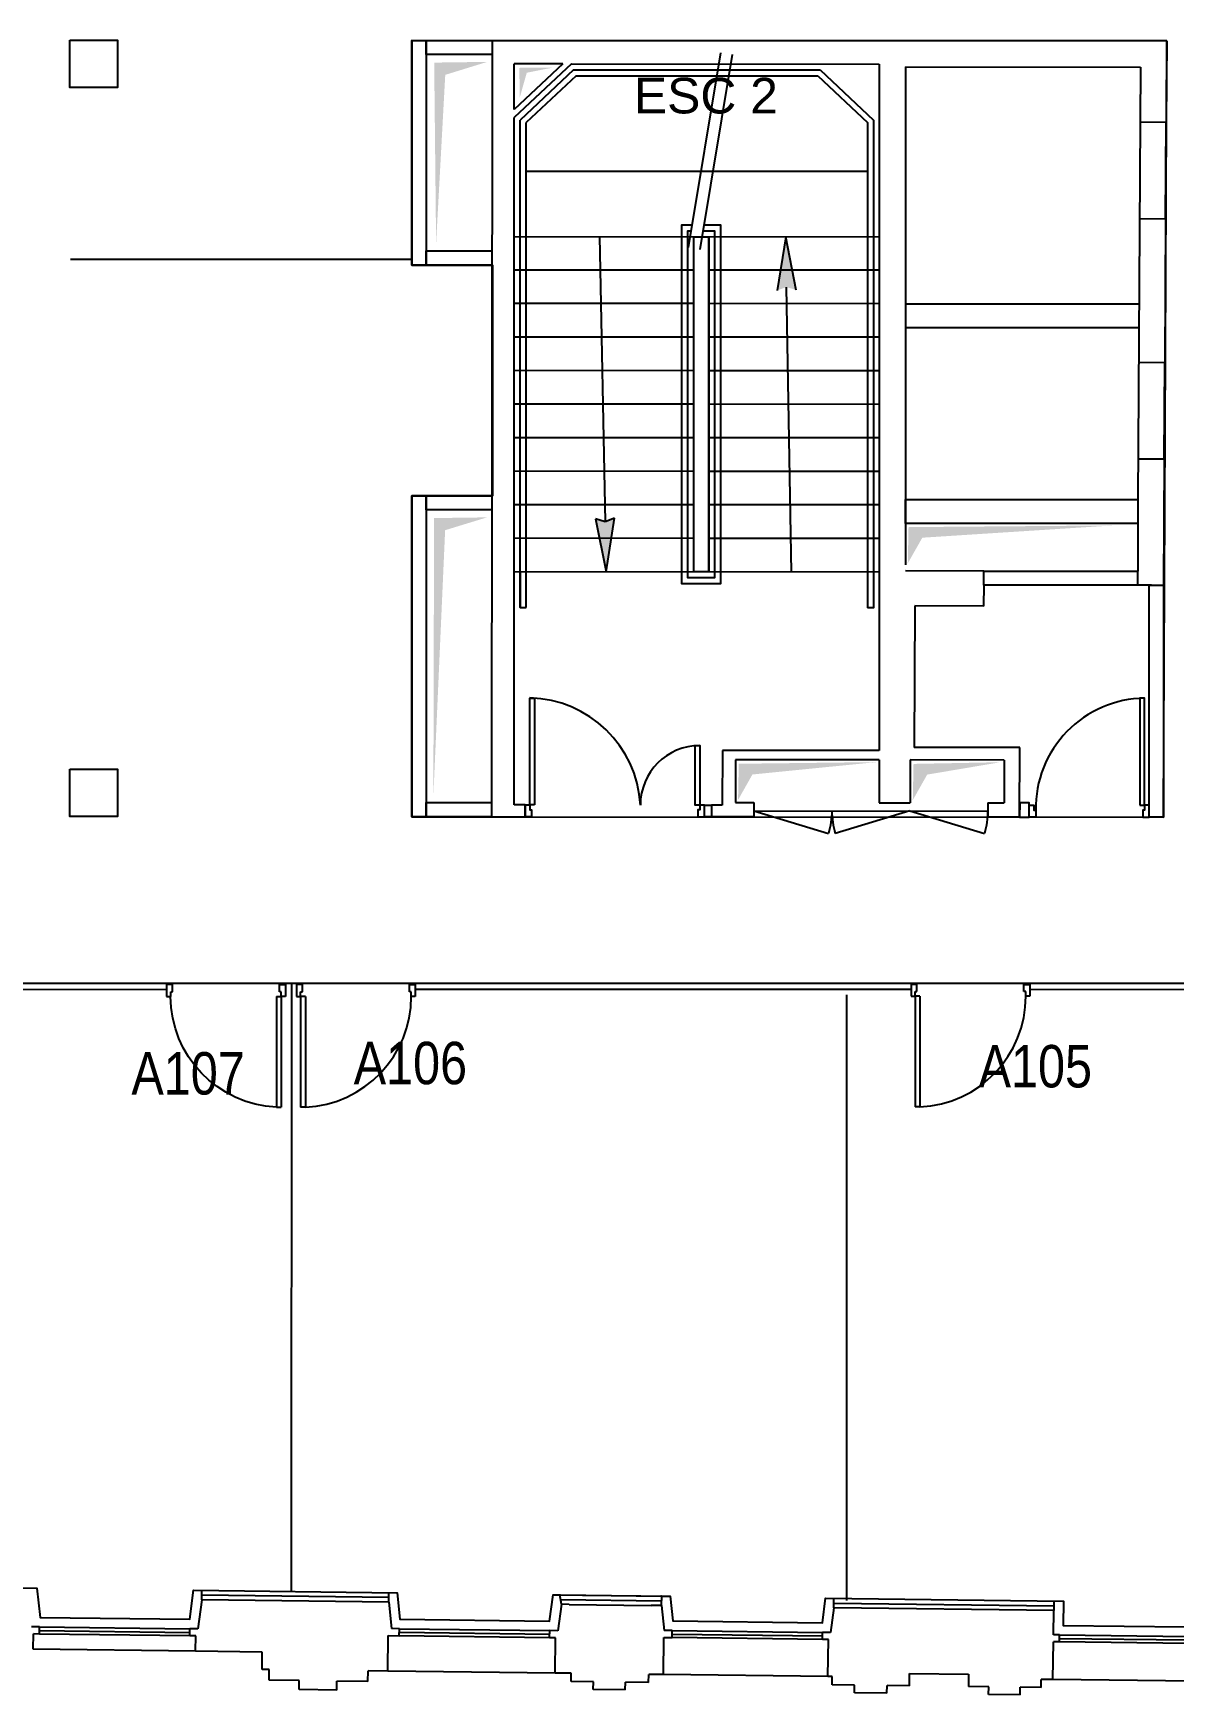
# Model space of a CAD drawing. Header units: metres. Extents: x -16.5 to 15.2, y -6.9 to 57.6.
# Drawn here: x -10.06 to -0.47, y -6.82 to 7.15 of the extents above; entities that cross this region are included whole.
import ezdxf

# ---------------------------------------------------------------- set-up
doc = ezdxf.new("R2010")
doc.units = ezdxf.units.M
doc.header["$LTSCALE"] = 2000
doc.linetypes.add('AXES2', pattern=[0.028575, 0.01905, -0.003175, 0.003175, -0.003175])
doc.linetypes.add('CACHE2', pattern=[0.004762, 0.003175, -0.001587])
doc.layers.get('0').update_dxf_attribs({"true_color": 0x000000})
for name, color, linetype, true_color in [('01-FAC_CHASSIS EXI', 4, 'Continuous', 0x00ffff), ('02-ISOLATION', 6, 'Continuous', 0xff00ff), ('A-num pièce', 1, 'Continuous', 0xff0000), ('A-placo', 30, 'Continuous', 0xff7f00), ('A-projet', 7, 'Continuous', 0x5b6280), ('A-vitré', 7, 'Continuous', 0x61becc)]:
    doc.layers.add(name, color=color, linetype=linetype, true_color=true_color)
doc.layers.add('A-portes', color=7, linetype='Continuous', lineweight=25, true_color=0x000000)
doc.styles.add('Arial Narrow', font='ARIALN.TTF')
doc.styles.add('Arial Regular', font='arial.ttf')

# ---------------------------------------------------------------- blocks, each defined once
blk = doc.blocks.new('PORTE-GA')
at = {"color": 0, "linetype": 'Continuous', "lineweight": -2}
blk.add_line((0, 0), (-0.288, 0.958), dxfattribs=at)
at = {"color": 0, "linetype": 'ByBlock', "lineweight": -2}
blk.add_arc((0, 0), 1, 89.9989, 106.7229, dxfattribs=at)
blk = doc.blocks.new('P_93100')
at = {"color": 0, "linetype": 'ByBlock', "lineweight": -2}
for p, q in [((0.425, 0.93), (0.465, 0.93)), ((0.425, 0), (0.425, 0.93)), ((0.465, 0), (0.465, 0.93)), ((-0.5, -0.1), (-0.5, 0)), ((-0.5, 0), (-0.465, 0)), ((-0.465, 0), (-0.465, -0.04)), ((0.425, 0), (0.465, 0)), ((0.465, 0), (0.465, -0.04)), ((0.5, 0), (0.465, 0)), ((0.5, -0.1), (0.5, 0)), ((-0.45, -0.1), (-0.5, -0.1)), ((-0.465, -0.04), (-0.45, -0.04)), ((-0.45, -0.04), (-0.45, -0.1)), ((0.465, -0.04), (0.45, -0.04)), ((0.45, -0.04), (0.45, -0.1)), ((0.45, -0.1), (0.5, -0.1))]:
    blk.add_line(p, q, dxfattribs=at)
blk.add_arc((0.465, 0), 0.931, 92.4628, 180, dxfattribs=at)

msp = doc.modelspace()

# ---------------------------------------------------------------- hatches: boundary and pattern name
at = {"linetype": 'ByBlock', "lineweight": -2}
for points in [[(-6.688, 6.904), (-6.672, 5.386), (-6.595, 6.801), (-6.242, 6.91)], [(-5.972, 6.86), (-5.968, 6.612), (-5.909, 6.819), (-5.691, 6.862)], [(-3.643, 4.991), (-3.731, 5.44), (-3.804, 4.988), (-3.724, 5.017)], [(-6.689, 3.074), (-6.695, 0.74), (-6.596, 2.972), (-6.244, 3.08)], [(-5.332, 3.069), (-5.242, 2.621), (-5.171, 3.073), (-5.251, 3.043)], [(-2.698, 2.998), (-2.704, 2.694), (-2.582, 2.909), (-0.981, 3.012)], [(-4.126, 1.008), (-4.132, 0.704), (-4.011, 0.918), (-2.967, 1.022)], [(-2.656, 1.007), (-2.662, 0.703), (-2.541, 0.917), (-1.925, 1.021)]]:
    msp.add_hatch(color=0, dxfattribs=at).paths.add_polyline_path(points, flags=0)

# ---------------------------------------------------------------- linework, layer by layer
at = {"color": 0, "linetype": 'ByBlock', "lineweight": -2}
for p, q in [((-6.197, 7.091), (-0.526, 7.087)), ((-0.526, 7.087), (-0.53, 6.404)), ((-5.607, 6.894), (-6.014, 6.51)), ((-5.534, 6.894), (-6.014, 6.442)), ((-5.534, 6.894), (-2.944, 6.891)), ((-2.944, 6.891), (-2.944, 1.12)), ((-2.724, 6.869), (-2.724, 2.68)), ((-5.515, 6.843), (-5.964, 6.42)), ((-5.495, 6.793), (-5.914, 6.399)), ((-5.515, 6.843), (-3.442, 6.842)), ((-5.495, 6.793), (-3.462, 6.792)), ((-3.462, 6.792), (-3.044, 6.399)), ((-3.442, 6.842), (-2.994, 6.42)), ((-6.014, 0.662), (-6.014, 6.442)), ((-5.964, 2.322), (-5.964, 6.42)), ((-5.914, 2.322), (-5.914, 6.399)), ((-3.044, 6.399), (-3.044, 2.32)), ((-2.994, 6.42), (-2.994, 2.32)), ((-0.75, 6.406), (-0.53, 6.404)), ((-0.535, 5.59), (-0.53, 6.404)), ((-0.755, 5.592), (-0.535, 5.59)), ((-0.535, 5.59), (-0.542, 4.383)), ((-6.014, 5.441), (-2.944, 5.439)), ((-5.298, 5.441), (-5.251, 3.043)), ((-4.504, 2.621), (-4.504, 5.44)), ((-4.379, 2.621), (-4.379, 5.44)), ((-3.731, 5.44), (-3.804, 4.988)), ((-3.643, 4.991), (-3.731, 5.44)), ((-4.504, 5.159), (-6.013, 5.16)), ((-2.943, 5.158), (-4.379, 5.159)), ((-3.683, 2.62), (-3.724, 5.017)), ((-4.504, 4.877), (-6.013, 4.878)), ((-2.943, 4.876), (-4.379, 4.877)), ((-4.504, 4.595), (-6.013, 4.596)), ((-2.943, 4.594), (-4.379, 4.595)), ((-0.762, 4.384), (-0.542, 4.383)), ((-0.547, 3.572), (-0.542, 4.383)), ((-4.504, 4.313), (-6.013, 4.314)), ((-2.943, 4.312), (-4.379, 4.313)), ((-4.504, 4.031), (-6.014, 4.032)), ((-2.944, 4.03), (-4.379, 4.031)), ((-4.504, 3.749), (-6.014, 3.75)), ((-2.944, 3.748), (-4.379, 3.749)), ((-0.767, 3.573), (-0.547, 3.572)), ((-0.547, 3.572), (-0.553, 2.509)), ((-4.504, 3.467), (-6.014, 3.468)), ((-2.944, 3.466), (-4.379, 3.467)), ((-4.504, 3.185), (-6.014, 3.186)), ((-2.944, 3.184), (-4.379, 3.185)), ((-5.332, 3.069), (-5.242, 2.621)), ((-5.251, 3.043), (-5.332, 3.069)), ((-5.171, 3.073), (-5.251, 3.043)), ((-5.242, 2.621), (-5.171, 3.073)), ((-4.504, 2.903), (-6.014, 2.904)), ((-2.944, 2.902), (-4.379, 2.903)), ((-2.944, 2.62), (-6.014, 2.622)), ((-2.064, 2.629), (-2.724, 2.63)), ((-2.064, 2.334), (-2.063, 2.509)), ((-0.653, 2.509), (-2.063, 2.509)), ((-2.644, 2.335), (-2.651, 1.145)), ((-2.064, 2.334), (-2.644, 2.335)), ((-4.264, 1.121), (-4.265, 0.661)), ((-2.944, 1.12), (-4.264, 1.121)), ((-1.761, 1.144), (-2.651, 1.145)), ((-1.764, 0.56), (-1.761, 1.144)), ((-4.154, 1.041), (-4.154, 0.681)), ((-2.944, 1.04), (-4.154, 1.041)), ((-2.944, 1.04), (-2.944, 0.68)), ((-1.894, 1.039), (-2.684, 1.04)), ((-2.684, 1.04), (-2.684, 0.68)), ((-1.894, 1.039), (-1.894, 0.679)), ((-5.924, 0.662), (-6.014, 0.662)), ((-5.924, 0.662), (-5.924, 0.562)), ((-4.265, 0.661), (-4.355, 0.661)), ((-4.355, 0.661), (-4.355, 0.561)), ((-3.999, 0.561), (-4.355, 0.561)), ((-4.154, 0.681), (-3.998, 0.681)), ((-3.998, 0.681), (-3.999, 0.561)), ((-2.944, 0.68), (-2.684, 0.68)), ((-2.032, 0.679), (-1.894, 0.679)), ((-2.032, 0.679), (-2.032, 0.559)), ((-1.764, 0.56), (-2.032, 0.559)), ((-8.643, -6.021), (-8.675, -6.267)), ((-7.071, -6.041), (-8.643, -6.021)), ((-7.071, -6.041), (-7.048, -6.264)), ((-5.618, -6.06), (-5.648, -6.282)), ((-5.553, -6.061), (-5.618, -6.06)), ((-4.775, -6.071), (-4.863, -6.069)), ((-4.775, -6.071), (-4.753, -6.279)), ((-3.326, -6.089), (-3.353, -6.297)), ((-1.473, -6.113), (-3.326, -6.089)), ((-1.478, -6.316), (-1.475, -6.113)), ((-10.009, -6.25), (-10.075, -6.249)), ((-10.009, -6.31), (-10.009, -6.25)), ((-8.744, -6.326), (-8.744, -6.266)), ((-8.675, -6.267), (-8.744, -6.266)), ((-6.981, -6.265), (-7.048, -6.264)), ((-6.982, -6.325), (-6.981, -6.265)), ((-5.717, -6.341), (-5.716, -6.281)), ((-5.648, -6.282), (-5.716, -6.281)), ((-4.686, -6.28), (-4.753, -6.279)), ((-4.687, -6.34), (-4.686, -6.28)), ((-10.061, -6.436), (-10.059, -6.309)), ((-10.009, -6.31), (-10.059, -6.309)), ((-8.694, -6.326), (-8.744, -6.326)), ((-8.696, -6.454), (-8.694, -6.326)), ((-7.078, -6.621), (-7.074, -6.323)), ((-7.074, -6.323), (-6.982, -6.325)), ((-5.667, -6.341), (-5.717, -6.341)), ((-5.67, -6.639), (-5.667, -6.341)), ((-4.76, -6.65), (-4.756, -6.339)), ((-4.756, -6.339), (-4.687, -6.34)), ((-3.421, -6.356), (-3.421, -6.296)), ((-3.353, -6.297), (-3.421, -6.296)), ((-3.372, -6.356), (-3.421, -6.356)), ((-3.376, -6.668), (-3.372, -6.356)), ((-1.483, -6.692), (-1.479, -6.376)), ((-1.429, -6.376), (-1.479, -6.376)), ((-1.428, -6.316), (-1.478, -6.316)), ((-1.429, -6.376), (-1.428, -6.316)), ((-8.696, -6.454), (-10.061, -6.436)), ((-8.134, -6.461), (-8.696, -6.454)), ((-8.136, -6.607), (-8.134, -6.461)), ((-8.075, -6.608), (-8.136, -6.607)), ((-8.076, -6.698), (-8.075, -6.608)), ((-7.823, -6.701), (-8.076, -6.698)), ((-7.824, -6.777), (-7.823, -6.701)), ((-7.508, -6.781), (-7.507, -6.705)), ((-7.245, -6.708), (-7.507, -6.705)), ((-7.245, -6.708), (-7.243, -6.619)), ((-7.078, -6.621), (-7.243, -6.619)), ((-5.67, -6.639), (-7.078, -6.621)), ((-5.535, -6.64), (-5.67, -6.639)), ((-5.536, -6.709), (-5.535, -6.64)), ((-4.884, -6.717), (-4.883, -6.649)), ((-4.76, -6.65), (-4.883, -6.649)), ((-3.376, -6.668), (-4.76, -6.65)), ((-3.339, -6.668), (-3.376, -6.668)), ((-3.34, -6.737), (-3.339, -6.668)), ((-2.691, -6.745), (-2.69, -6.641)), ((-2.69, -6.641), (-2.193, -6.647)), ((-2.193, -6.647), (-2.194, -6.752)), ((-1.582, -6.759), (-1.581, -6.691)), ((-1.483, -6.692), (-1.581, -6.691)), ((-0.297, -6.707), (-1.483, -6.692)), ((-7.508, -6.781), (-7.824, -6.777)), ((-5.349, -6.711), (-5.536, -6.709)), ((-5.35, -6.775), (-5.349, -6.711)), ((-5.081, -6.778), (-5.35, -6.775)), ((-5.081, -6.778), (-5.08, -6.715)), ((-4.884, -6.717), (-5.08, -6.715)), ((-3.153, -6.739), (-3.34, -6.737)), ((-3.153, -6.803), (-3.153, -6.739)), ((-2.88, -6.806), (-3.153, -6.803)), ((-2.88, -6.806), (-2.879, -6.743)), ((-2.691, -6.745), (-2.879, -6.743)), ((-2.023, -6.754), (-2.194, -6.752)), ((-2.024, -6.817), (-2.023, -6.754)), ((-1.76, -6.821), (-2.024, -6.817)), ((-1.76, -6.821), (-1.759, -6.757)), ((-1.582, -6.759), (-1.759, -6.757))]:
    msp.add_line(p, q, dxfattribs=at)
at = {"color": 0, "linetype": 'AXES2', "lineweight": -2}
for p, q in [((-4.549, 5.348), (-4.277, 6.987)), ((-4.45, 5.332), (-4.178, 6.971))]:
    msp.add_line(p, q, dxfattribs=at)
at = {"color": 0, "linetype": 'CACHE2', "lineweight": -2}
for p, q in [((-2.724, 6.869), (-0.748, 6.867)), ((-0.748, 6.867), (-0.769, 3.229))]:
    msp.add_line(p, q, dxfattribs=at)
at = {"color": 0, "linetype": 'Continuous', "lineweight": -2}
msp.add_line((-3.998, 0.611), (-2.032, 0.61), dxfattribs=at)
at = {"color": 0, "linetype": 'ByBlock', "lineweight": -2}
for points in [[(-9.753, 7.094), (-9.352, 7.094), (-9.352, 6.694), (-9.753, 6.694)], [(-2.724, 3.229), (-0.769, 3.229), (-0.769, 3.029), (-2.724, 3.029)], [(-2.064, 2.509), (-2.064, 2.629), (-0.772, 2.629), (-0.772, 2.509), (-2.064, 2.51)], [(-5.844, 0.662), (-5.884, 0.662), (-5.884, 1.561), (-5.844, 1.561)], [(-0.753, 0.659), (-0.713, 0.659), (-0.713, 1.559), (-0.753, 1.559)], [(-4.454, 0.661), (-4.494, 0.661), (-4.494, 1.161), (-4.454, 1.161)], [(-9.752, 0.964), (-9.352, 0.964), (-9.352, 0.564), (-9.752, 0.564)], [(-5.869, 0.562), (-5.924, 0.562), (-5.924, 0.662), (-5.884, 0.662), (-5.884, 0.622), (-5.869, 0.622)], [(-4.469, 0.562), (-4.414, 0.562), (-4.414, 0.661), (-4.454, 0.661), (-4.454, 0.622), (-4.469, 0.622)], [(-1.628, 0.559), (-1.683, 0.559), (-1.683, 0.659), (-1.643, 0.659), (-1.643, 0.619), (-1.628, 0.619)], [(-0.728, 0.559), (-0.673, 0.559), (-0.673, 0.659), (-0.713, 0.659), (-0.713, 0.619), (-0.728, 0.619)]]:
    msp.add_lwpolyline(points, close=True, dxfattribs=at)
at = {"color": 0, "linetype": 'Continuous', "lineweight": -2}
for points in [[(-6.755, 6.971), (-6.755, 5.201), (-6.875, 5.201), (-6.875, 7.091), (-6.755, 7.091)], [(-4.504, 5.44), (-4.379, 5.44), (-4.379, 2.621), (-4.504, 2.621)], [(-6.755, 3.142), (-6.755, 0.562), (-6.875, 0.562), (-6.875, 3.262), (-6.755, 3.262)], [(-4.355, 0.561), (-4.414, 0.561), (-4.414, 0.661), (-4.355, 0.661)]]:
    msp.add_lwpolyline(points, close=True, dxfattribs=at)
for points in [[(-6.197, 6.971), (-6.755, 6.971), (-6.755, 7.091), (-6.197, 7.091)], [(-5.914, 5.991), (-3.044, 5.991)], [(-4.415, 5.54), (-4.279, 5.54), (-4.279, 2.521), (-4.604, 2.521), (-4.604, 5.54), (-4.517, 5.54)], [(-4.424, 5.49), (-4.329, 5.49), (-4.329, 2.571), (-4.554, 2.571), (-4.554, 5.49), (-4.525, 5.49)], [(-6.197, 5.201), (-6.755, 5.201), (-6.755, 5.321), (-6.197, 5.321)], [(-6.202, 3.142), (-6.755, 3.142), (-6.755, 3.262), (-6.2, 3.262)], [(-2.994, 2.62), (-2.994, 2.32), (-3.044, 2.32)], [(-6.203, 0.562), (-6.755, 0.562), (-6.755, 0.562), (-6.755, 0.682), (-6.203, 0.682)]]:
    msp.add_lwpolyline(points, dxfattribs=at)
at = {"color": 0, "linetype": 'ByBlock', "lineweight": -2}
for points in [[(-6.203, 0.562), (-6.197, 7.091)], [(-5.607, 6.894), (-6.014, 6.894)], [(-6.014, 6.51), (-6.014, 6.894)], [(-0.758, 4.874), (-2.724, 4.874)], [(-0.758, 4.674), (-2.724, 4.674)], [(-0.77, 3.029), (-0.77, 2.629), (-0.772, 2.629)], [(-5.964, 2.622), (-5.964, 2.322), (-5.914, 2.322)], [(-0.553, 2.509), (-0.553, 0.559), (-0.673, 0.559), (-0.673, 2.459), (-0.673, 2.509), (-0.553, 2.508)], [(-0.653, 2.509), (-0.553, 2.509)], [(-6.203, 0.562), (-5.924, 0.562)], [(-1.764, 0.56), (-1.683, 0.559), (-1.683, 0.679), (-1.763, 0.68), (-1.764, 0.56)], [(-5.553, -6.061), (-4.863, -6.069)]]:
    msp.add_lwpolyline(points, dxfattribs=at)
for centre, radius, start, end in [((-5.906, 0.608), 0.954, 3.2056, 88.6728), ((-0.702, 0.633), 0.926, 90.6649, 180.8794), ((-4.454, 0.661), 0.5, 90, 180)]:
    msp.add_arc(centre, radius, start, end, dxfattribs=at)
at = {"layer": '01-FAC_CHASSIS EXI'}
for p, q in [((-10.009, -6.25), (-8.744, -6.266)), ((-6.981, -6.265), (-5.716, -6.281)), ((-4.686, -6.28), (-3.421, -6.296)), ((-8.744, -6.326), (-10.009, -6.31)), ((-5.717, -6.341), (-6.982, -6.325)), ((-3.421, -6.356), (-4.687, -6.34)), ((-0.343, -6.39), (-1.429, -6.376)), ((-1.428, -6.316), (-0.342, -6.33))]:
    msp.add_line(p, q, dxfattribs=at)
at = {"layer": '01-FAC_CHASSIS EXI', "linetype": 'Continuous'}
for p, q in [((-10.009, -6.28), (-8.744, -6.296)), ((-6.981, -6.295), (-5.716, -6.311)), ((-4.687, -6.31), (-3.421, -6.326)), ((-1.428, -6.346), (-0.342, -6.36))]:
    msp.add_line(p, q, dxfattribs=at)
at = {"layer": '02-ISOLATION', "linetype": 'Continuous'}
for points in [[(-11.671, -5.903), (-10.03, -5.924), (-10.003, -6.17), (-8.745, -6.186), (-8.713, -5.94), (-6.999, -5.962), (-6.976, -6.185), (-5.718, -6.201), (-5.688, -5.979), (-5.632, -5.98), (-5.626, -5.98), (-4.776, -5.991), (-4.782, -5.991), (-4.703, -5.992), (-4.681, -6.2), (-3.423, -6.216), (-3.396, -6.008), (-1.394, -6.034), (-1.397, -6.237), (-0.371, -6.25)], [(-8.643, -6.021), (-8.642, -5.941)], [(-7.071, -6.041), (-7.07, -5.961)], [(-5.618, -6.06), (-5.632, -5.98)], [(-4.775, -6.071), (-4.774, -5.991)], [(-3.326, -6.089), (-3.325, -6.009)], [(-1.473, -6.113), (-1.472, -6.033)]]:
    msp.add_lwpolyline(points, dxfattribs=at)
at = {"layer": '02-ISOLATION'}
for points in [[(-8.642, -5.981), (-7.071, -6.001)], [(-5.625, -6.02), (-4.775, -6.031)], [(-3.325, -6.049), (-1.473, -6.073)]]:
    msp.add_lwpolyline(points, dxfattribs=at)
at = {"layer": 'A-placo'}
msp.add_lwpolyline([(-6.875, 5.249), (-9.748, 5.249)], dxfattribs=at)
at = {"layer": 'A-projet', "color": 63, "true_color": 0xa6c487}
msp.add_lwpolyline([(0.964, 10.836), (-0.61, 13.07), (-1.61, 13.074), (-1.538, 8.477), (-11.147, 8.494), (-11.153, -0.838), (3.138, -0.838), (7.177, 2.212), (2.44, 8.486), (2.434, 10.44)], close=True, dxfattribs=at)
at = {"layer": 'A-projet'}
msp.add_lwpolyline([(-0.526, 7.087), (-6.875, 7.091), (-6.875, 5.201), (-6.197, 5.201), (-6.197, 3.262), (-6.875, 3.262), (-6.875, 0.563), (-0.553, 0.559)], close=True, dxfattribs=at)
for points in [[(-7.888, -5.955), (-7.885, -0.838)], [(-11.671, -5.902), (-10.03, -5.923), (-10.003, -6.17), (-8.745, -6.186), (-8.713, -5.94), (-6.999, -5.962), (-6.976, -6.185), (-5.718, -6.201), (-5.688, -5.979), (-4.703, -5.992), (-4.681, -6.2), (-3.423, -6.216), (-3.396, -6.008), (-1.394, -6.034), (-1.397, -6.237), (-0.371, -6.25)]]:
    msp.add_lwpolyline(points, dxfattribs=at)
at = {"layer": 'A-vitré'}
for points in [[(-11.154, -0.887), (-8.935, -0.889)], [(-6.836, -0.888), (-2.684, -0.888)], [(-3.217, -6.028), (-3.216, -0.935)], [(-1.684, -0.888), (0.154, -0.891)]]:
    msp.add_lwpolyline(points, dxfattribs=at)

# ---------------------------------------------------------------- block references
at = {"linetype": 'Continuous'}
for p, xscale, yscale, zscale, rotation in [((-3.999, 0.611), -0.6555452738765315, 0.6555452738765318, 0.6555452738765318, 270.0337089835695), ((-2.687, 0.611), 0.6555452738765317, 0.6555452738765317, 0.6555452738765317, 89.96600881160535), ((-2.688, 0.611), -0.6555452738765315, 0.6555452738765318, 0.6555452738765318, 270.0337089835695)]:
    msp.add_blockref('PORTE-GA', p, dxfattribs=dict(at, xscale=xscale, yscale=yscale, zscale=zscale, rotation=rotation))
at = {"layer": 'A-portes', "xscale": -1, "rotation": 180}
msp.add_blockref('P_93100', (-8.439, -0.949), dxfattribs=at)
at = {"layer": 'A-portes', "rotation": 180}
for p in [(-7.347, -0.949), (-2.177, -0.947)]:
    msp.add_blockref('P_93100', p, dxfattribs=at)

# ---------------------------------------------------------------- texts
at = {"color": 0, "linetype": 'ByBlock', "lineweight": -2, "insert": (-5.008, 6.777), "char_height": 0.3, "width": 2.97065, "attachment_point": 1, "rotation": 359.9558, "style": 'Arial Regular'}
msp.add_mtext('ESC 2', dxfattribs=at)
at = {"layer": 'A-num pièce', "char_height": 0.3565, "attachment_point": 1, "style": 'Arial Narrow'}
for s, insert, width in [('A106', (-7.365, -1.33), 2.58075), ('A105', (-2.108, -1.357), 2.58462), ('A107', (-9.235, -1.417), 2.58075)]:
    msp.add_mtext(s, dxfattribs=dict(at, insert=insert, width=width))

doc.saveas('drawing.dxf')
